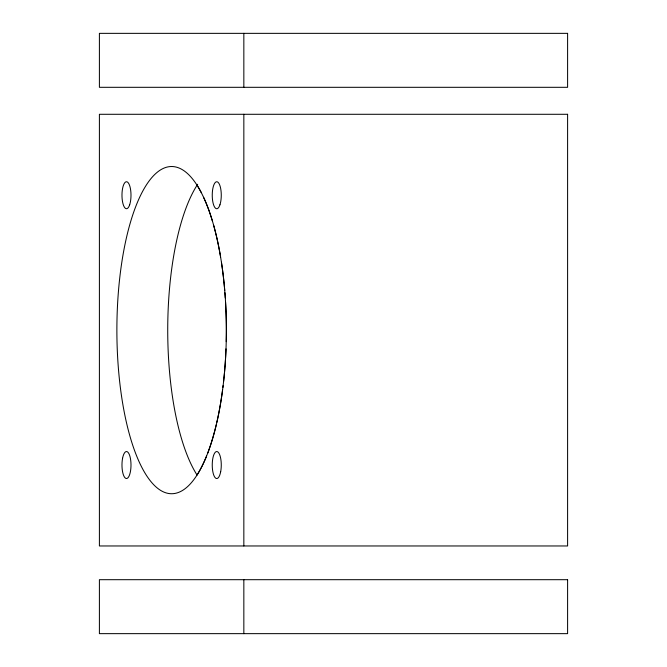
<?xml version="1.0" encoding="UTF-8"?>
<svg xmlns="http://www.w3.org/2000/svg" width="667" height="667" viewBox="0 0 667 667"><rect width="100%" height="100%" fill="white"/><g stroke="black" fill="none" stroke-linecap="round" stroke-linejoin="round"><path stroke-width="1" d="M243.839 33.35L243.839 87.31M243.839 114.29L243.839 545.965M243.839 579.69L243.839 633.65M197.124 475.137A163.607 54.744 -90 0 1 167.725 329.19A163.607 54.744 -90 0 1 197.682 184.267M196.973 185.118A163.607 54.744 90 0 1 201.292 192.63M203.602 197.349A163.607 54.744 90 0 1 212.473 221.227M213.657 225.338A163.607 54.744 90 0 1 220.619 257.179M221.436 262.281A163.607 54.744 90 0 1 224.746 290.612M224.912 292.696A163.607 54.744 90 0 1 225.288 297.907M225.554 302.051A163.607 54.744 90 0 1 226.23 341.637M226.005 348.858A163.607 54.744 90 0 1 223.595 381.516M223.145 385.434A163.607 54.744 90 0 1 222.878 387.585M222.603 389.736A163.607 54.744 90 0 1 216.817 422.461M216.341 424.487A163.607 54.744 90 0 1 207.662 453.285M206.553 456.103A163.607 54.744 90 0 1 197.515 474.279M567.6 33.35L99.4 33.35L99.4 87.31L567.6 87.31L567.6 33.35M567.6 114.29L99.4 114.29L99.4 545.965L567.6 545.965L567.6 114.29M567.6 579.69L99.4 579.69L99.4 633.65L567.6 633.65L567.6 579.69M213.407 435.818A163.607 54.744 -90 0 0 181.357 169.126A163.607 54.744 -90 0 0 120.102 385.434A163.607 54.744 -90 0 0 213.407 435.818M219.952 204.769A13.49 4.511 -90 0 0 217.926 182.199A13.49 4.511 -90 0 0 212.398 198.716A13.49 4.511 -90 0 0 219.952 204.769M220.669 471.769A13.49 4.511 -90 0 0 216.758 451.534A13.49 4.511 -90 0 0 212.848 471.769A13.49 4.511 -90 0 0 220.669 471.769M122.578 458.279A13.49 4.511 90 0 0 126.488 478.514A13.49 4.511 90 0 0 130.39 458.279A13.49 4.511 90 0 0 122.578 458.279M129.673 204.769A13.49 4.511 -90 0 0 127.655 182.199A13.49 4.511 -90 0 0 122.128 198.716A13.49 4.511 -90 0 0 129.673 204.769"/></g></svg>
